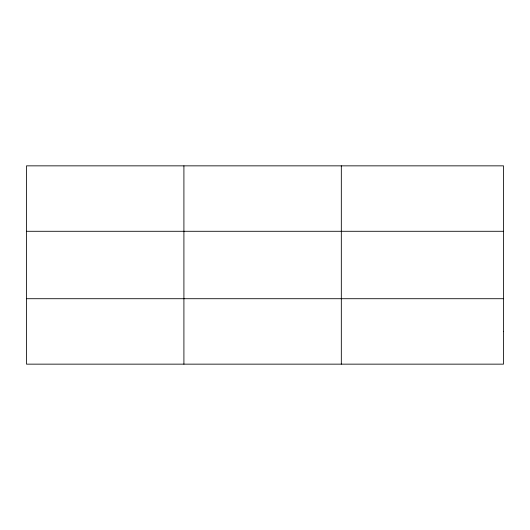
<?xml version="1.0" encoding="UTF-8"?>
<svg xmlns="http://www.w3.org/2000/svg" width="530" height="530" viewBox="0 0 530 530"><rect width="100%" height="100%" fill="white"/><g stroke="black" fill="none" stroke-linecap="round" stroke-linejoin="round"><path stroke-width="0.79" d="M183.91 165.85L183.91 364.15M341.32 165.85L341.32 364.15M26.5 231.285L503.5 231.285M26.5 298.715L503.5 298.715M503.5 331.435L503.5 364.15L26.5 364.15L26.5 165.85L503.5 165.85L503.5 331.435"/></g></svg>
